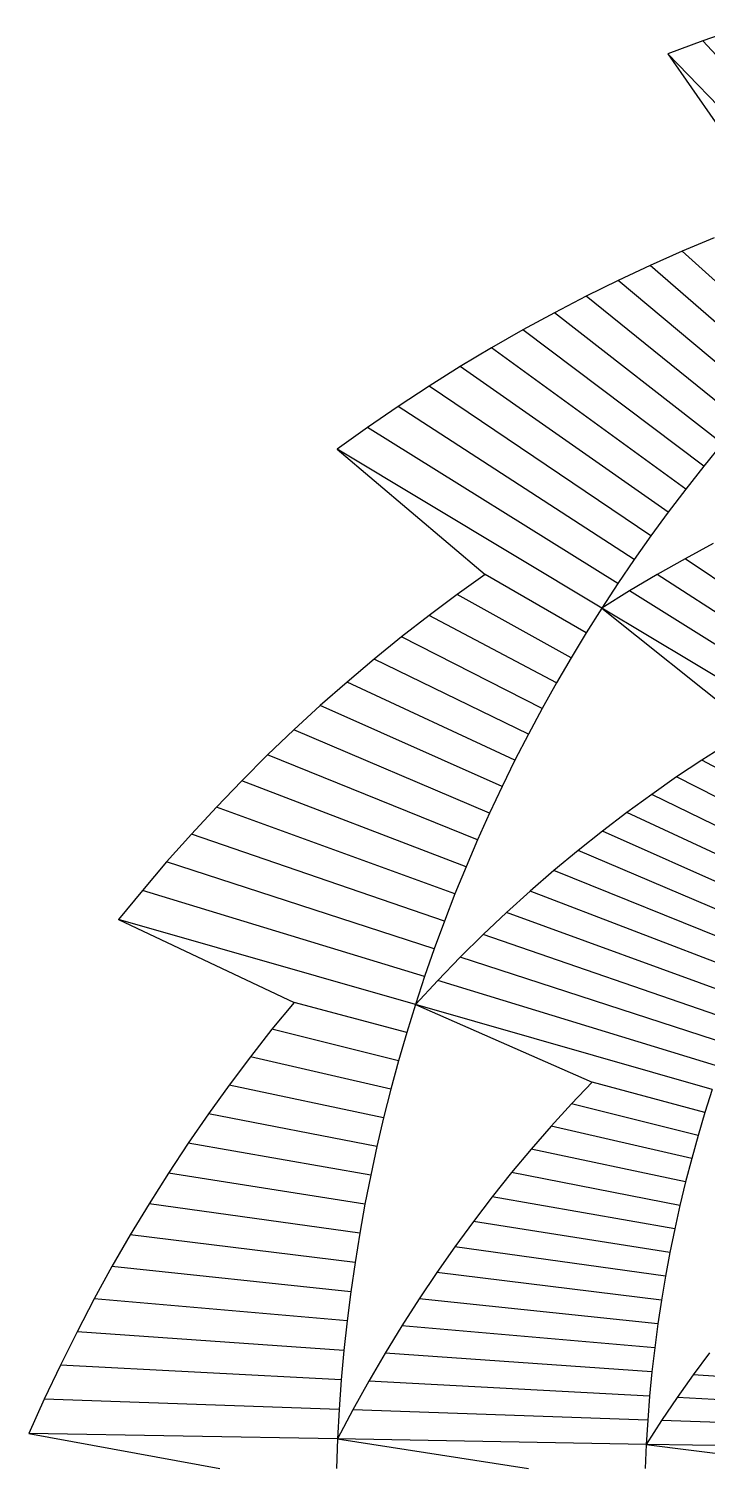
# Model space of a CAD drawing. Header units: metres. Extents: x -32.5 to 30, y -28.7 to 31.2.
# Drawn here: x -32.48 to -21.5, y 0.02 to 23.33 of the extents above; entities that cross this region are included whole.
import ezdxf

# ---------------------------------------------------------------- set-up
doc = ezdxf.new("R2010")
doc.units = ezdxf.units.M
for name, color, linetype in [('Fill', 3, 'Continuous'), ('Inner', 2, 'Continuous'), ('Outer', 1, 'Continuous')]:
    doc.layers.add(name, color=color, linetype=linetype)

msp = doc.modelspace()

# ---------------------------------------------------------------- linework, layer by layer
at = {"layer": 'Fill'}
for p, q in [((-18.31, 19.635), (-21.568, 23.129)), ((-18.659, 19.322), (-22.133, 22.919)), ((-20.003, 18.011), (-21.902, 19.721)), ((-20.325, 17.668), (-22.421, 19.49)), ((-20.641, 17.32), (-22.939, 19.248)), ((-20.951, 16.965), (-23.455, 18.993)), ((-21.254, 16.606), (-23.969, 18.726)), ((-21.552, 16.241), (-24.48, 18.447)), ((-21.843, 15.87), (-24.99, 18.156)), ((-22.128, 15.495), (-25.496, 17.853)), ((-22.407, 15.114), (-26, 17.537)), ((-22.679, 14.728), (-26.5, 17.209)), ((-22.944, 14.337), (-26.996, 16.869)), ((-23.203, 13.942), (-27.489, 16.517)), ((-18.262, 12.318), (-21.854, 14.741)), ((-23.455, 13.542), (-25.091, 14.486)), ((-18.486, 12.005), (-22.306, 14.486)), ((-18.704, 11.688), (-22.756, 14.22)), ((-23.7, 13.137), (-25.546, 14.16)), ((-23.938, 12.728), (-25.998, 13.823)), ((-18.917, 11.367), (-23.203, 13.942)), ((-24.169, 12.314), (-26.446, 13.475)), ((-24.392, 11.897), (-26.889, 13.115)), ((-24.609, 11.475), (-27.328, 12.743)), ((-24.818, 11.05), (-27.762, 12.36)), ((-25.02, 10.62), (-28.19, 11.966)), ((-25.214, 10.187), (-28.614, 11.561)), ((-19.523, 10.381), (-21.583, 11.476)), ((-19.714, 10.045), (-21.991, 11.205)), ((-25.401, 9.751), (-29.032, 11.144)), ((-19.898, 9.705), (-22.395, 10.923)), ((-25.581, 9.311), (-29.444, 10.717)), ((-20.077, 9.362), (-22.796, 10.63)), ((-25.752, 8.867), (-29.849, 10.278)), ((-20.25, 9.016), (-23.194, 10.327)), ((-25.916, 8.421), (-30.249, 9.828)), ((-20.417, 8.667), (-23.588, 10.012)), ((-20.578, 8.314), (-23.978, 9.688)), ((-26.073, 7.971), (-30.642, 9.368)), ((-20.733, 7.959), (-24.364, 9.352)), ((-26.221, 7.519), (-31.027, 8.897)), ((-20.882, 7.6), (-24.745, 9.007)), ((-21.025, 7.239), (-25.122, 8.65)), ((-21.161, 6.876), (-25.494, 8.283)), ((-21.291, 6.509), (-25.86, 7.906)), ((-26.362, 7.064), (-28.186, 7.552)), ((-21.415, 6.141), (-26.221, 7.519)), ((-26.494, 6.606), (-28.543, 7.117)), ((-26.619, 6.146), (-28.893, 6.67)), ((-26.736, 5.683), (-29.236, 6.214)), ((-21.532, 5.77), (-23.357, 6.258)), ((-21.643, 5.396), (-23.691, 5.907)), ((-26.845, 5.218), (-29.572, 5.748)), ((-21.747, 5.021), (-24.021, 5.546)), ((-26.945, 4.751), (-29.9, 5.272)), ((-21.845, 4.643), (-24.345, 5.175)), ((-27.038, 4.282), (-30.221, 4.786)), ((-21.937, 4.264), (-24.663, 4.794)), ((-27.122, 3.812), (-30.533, 4.291)), ((-22.021, 3.883), (-24.976, 4.404)), ((-22.1, 3.5), (-25.282, 4.004)), ((-27.199, 3.34), (-30.838, 3.786)), ((-22.171, 3.116), (-25.582, 3.595)), ((-27.266, 2.866), (-31.134, 3.272)), ((-22.236, 2.73), (-25.875, 3.177)), ((-27.326, 2.391), (-31.422, 2.749)), ((-22.294, 2.343), (-26.161, 2.75)), ((-27.378, 1.914), (-31.7, 2.217)), ((-22.345, 1.955), (-26.441, 2.313)), ((-22.39, 1.566), (-26.713, 1.868)), ((-27.421, 1.437), (-31.97, 1.675)), ((-22.428, 1.175), (-26.977, 1.414)), ((-17.402, 1.217), (-21.725, 1.519)), ((-27.455, 0.959), (-32.23, 1.126)), ((-22.459, 0.784), (-27.233, 0.951)), ((-17.434, 0.914), (-21.984, 1.152)), ((-17.462, 0.61), (-22.236, 0.777)), ((-27.482, 0.48), (-32.481, 0.567)), ((-22.483, 0.392), (-27.482, 0.48)), ((-17.483, 0.305), (-22.483, 0.392))]:
    msp.add_line(p, q, dxfattribs=at)
at = {"layer": 'Inner'}
for p, q in [((-21.254, 16.606), (-21.552, 16.241)), ((-21.552, 16.241), (-21.843, 15.87)), ((-21.843, 15.87), (-22.128, 15.495)), ((-22.128, 15.495), (-22.407, 15.114)), ((-22.407, 15.114), (-22.679, 14.728)), ((-22.679, 14.728), (-22.944, 14.337)), ((-22.944, 14.337), (-23.203, 13.942)), ((-23.203, 13.942), (-23.455, 13.542)), ((-23.455, 13.542), (-23.7, 13.137)), ((-23.7, 13.137), (-23.938, 12.728)), ((-23.938, 12.728), (-24.169, 12.314)), ((-24.169, 12.314), (-24.392, 11.897)), ((-24.392, 11.897), (-24.609, 11.475)), ((-24.609, 11.475), (-24.818, 11.05)), ((-24.818, 11.05), (-25.02, 10.62)), ((-25.02, 10.62), (-25.214, 10.187)), ((-25.214, 10.187), (-25.401, 9.751)), ((-25.401, 9.751), (-25.581, 9.311)), ((-25.581, 9.311), (-25.752, 8.867)), ((-25.752, 8.867), (-25.916, 8.421)), ((-25.916, 8.421), (-26.073, 7.971)), ((-26.073, 7.971), (-26.221, 7.519)), ((-26.221, 7.519), (-26.362, 7.064)), ((-26.362, 7.064), (-26.494, 6.606)), ((-26.494, 6.606), (-26.619, 6.146)), ((-26.619, 6.146), (-26.736, 5.683)), ((-21.415, 6.141), (-21.532, 5.77)), ((-26.736, 5.683), (-26.845, 5.218)), ((-21.532, 5.77), (-21.643, 5.396)), ((-21.643, 5.396), (-21.747, 5.021)), ((-26.845, 5.218), (-26.945, 4.751)), ((-21.747, 5.021), (-21.845, 4.643)), ((-26.945, 4.751), (-27.038, 4.282)), ((-21.845, 4.643), (-21.937, 4.264)), ((-27.038, 4.282), (-27.122, 3.812)), ((-21.937, 4.264), (-22.021, 3.883)), ((-27.122, 3.812), (-27.199, 3.34)), ((-22.021, 3.883), (-22.1, 3.5)), ((-22.1, 3.5), (-22.171, 3.116)), ((-27.199, 3.34), (-27.266, 2.866)), ((-22.171, 3.116), (-22.236, 2.73)), ((-27.266, 2.866), (-27.326, 2.391)), ((-22.236, 2.73), (-22.294, 2.343)), ((-27.326, 2.391), (-27.378, 1.914)), ((-22.294, 2.343), (-22.345, 1.955)), ((-27.378, 1.914), (-27.421, 1.437)), ((-22.345, 1.955), (-22.39, 1.566)), ((-27.421, 1.437), (-27.455, 0.959)), ((-22.39, 1.566), (-22.428, 1.175)), ((-22.428, 1.175), (-22.459, 0.784)), ((-27.455, 0.959), (-27.482, 0.48)), ((-22.459, 0.784), (-22.483, 0.392)), ((-27.482, 0.48), (-27.5, 0)), ((-22.483, 0.392), (-22.5, 0))]:
    msp.add_line(p, q, dxfattribs=at)
at = {"layer": 'Outer'}
for p, q in [((-21.003, 23.326), (-21.568, 23.129)), ((-21.568, 23.129), (-22.133, 22.919)), ((-22.133, 22.919), (-20.339, 20.339)), ((-21.382, 19.939), (-21.902, 19.721)), ((-21.902, 19.721), (-22.421, 19.49)), ((-22.421, 19.49), (-22.939, 19.248)), ((-22.939, 19.248), (-23.455, 18.993)), ((-23.455, 18.993), (-23.969, 18.726)), ((-23.969, 18.726), (-24.48, 18.447)), ((-24.48, 18.447), (-24.99, 18.156)), ((-24.99, 18.156), (-25.496, 17.853)), ((-25.496, 17.853), (-26, 17.537)), ((-26, 17.537), (-26.5, 17.209)), ((-26.5, 17.209), (-26.996, 16.869)), ((-26.996, 16.869), (-27.489, 16.517)), ((-27.489, 16.517), (-25.091, 14.486)), ((-21.4, 14.985), (-21.854, 14.741)), ((-21.854, 14.741), (-22.306, 14.486)), ((-25.091, 14.486), (-25.546, 14.16)), ((-22.306, 14.486), (-22.756, 14.22)), ((-22.756, 14.22), (-23.203, 13.942)), ((-25.546, 14.16), (-25.998, 13.823)), ((-25.998, 13.823), (-26.446, 13.475)), ((-23.203, 13.942), (-20.761, 11.986)), ((-26.446, 13.475), (-26.889, 13.115)), ((-26.889, 13.115), (-27.328, 12.743)), ((-27.328, 12.743), (-27.762, 12.36)), ((-27.762, 12.36), (-28.19, 11.966)), ((-28.19, 11.966), (-28.614, 11.561)), ((-21.173, 11.736), (-21.583, 11.476)), ((-28.614, 11.561), (-29.032, 11.144)), ((-21.583, 11.476), (-21.991, 11.205)), ((-21.991, 11.205), (-22.395, 10.923)), ((-29.032, 11.144), (-29.444, 10.717)), ((-22.395, 10.923), (-22.796, 10.63)), ((-29.444, 10.717), (-29.849, 10.278)), ((-22.796, 10.63), (-23.194, 10.327)), ((-29.849, 10.278), (-30.249, 9.828)), ((-23.194, 10.327), (-23.588, 10.012)), ((-30.249, 9.828), (-30.642, 9.368)), ((-23.588, 10.012), (-23.978, 9.688)), ((-23.978, 9.688), (-24.364, 9.352)), ((-30.642, 9.368), (-31.027, 8.897)), ((-24.364, 9.352), (-24.745, 9.007)), ((-31.027, 8.897), (-28.186, 7.552)), ((-24.745, 9.007), (-25.122, 8.65)), ((-25.122, 8.65), (-25.494, 8.283)), ((-25.494, 8.283), (-25.86, 7.906)), ((-25.86, 7.906), (-26.221, 7.519)), ((-28.186, 7.552), (-28.543, 7.117)), ((-26.221, 7.519), (-23.357, 6.258)), ((-28.543, 7.117), (-28.893, 6.67)), ((-28.893, 6.67), (-29.236, 6.214)), ((-29.236, 6.214), (-29.572, 5.748)), ((-23.357, 6.258), (-23.691, 5.907)), ((-23.691, 5.907), (-24.021, 5.546)), ((-29.572, 5.748), (-29.9, 5.272)), ((-24.021, 5.546), (-24.345, 5.175)), ((-29.9, 5.272), (-30.221, 4.786)), ((-24.345, 5.175), (-24.663, 4.794)), ((-30.221, 4.786), (-30.533, 4.291)), ((-24.663, 4.794), (-24.976, 4.404)), ((-30.533, 4.291), (-30.838, 3.786)), ((-24.976, 4.404), (-25.282, 4.004)), ((-25.282, 4.004), (-25.582, 3.595)), ((-30.838, 3.786), (-31.134, 3.272)), ((-25.582, 3.595), (-25.875, 3.177)), ((-31.134, 3.272), (-31.422, 2.749)), ((-25.875, 3.177), (-26.161, 2.75)), ((-31.422, 2.749), (-31.7, 2.217)), ((-26.161, 2.75), (-26.441, 2.313)), ((-31.7, 2.217), (-31.97, 1.675)), ((-26.441, 2.313), (-26.713, 1.868)), ((-26.713, 1.868), (-26.977, 1.414)), ((-21.46, 1.877), (-21.725, 1.519)), ((-31.97, 1.675), (-32.23, 1.126)), ((-26.977, 1.414), (-27.233, 0.951)), ((-21.725, 1.519), (-21.984, 1.152)), ((-32.23, 1.126), (-32.481, 0.567)), ((-27.233, 0.951), (-27.482, 0.48)), ((-21.984, 1.152), (-22.236, 0.777)), ((-22.236, 0.777), (-22.483, 0.392)), ((-32.481, 0.567), (-29.389, 0)), ((-27.482, 0.48), (-24.389, 0)), ((-22.483, 0.392), (-19.389, 0))]:
    msp.add_line(p, q, dxfattribs=at)

doc.saveas('drawing.dxf')
